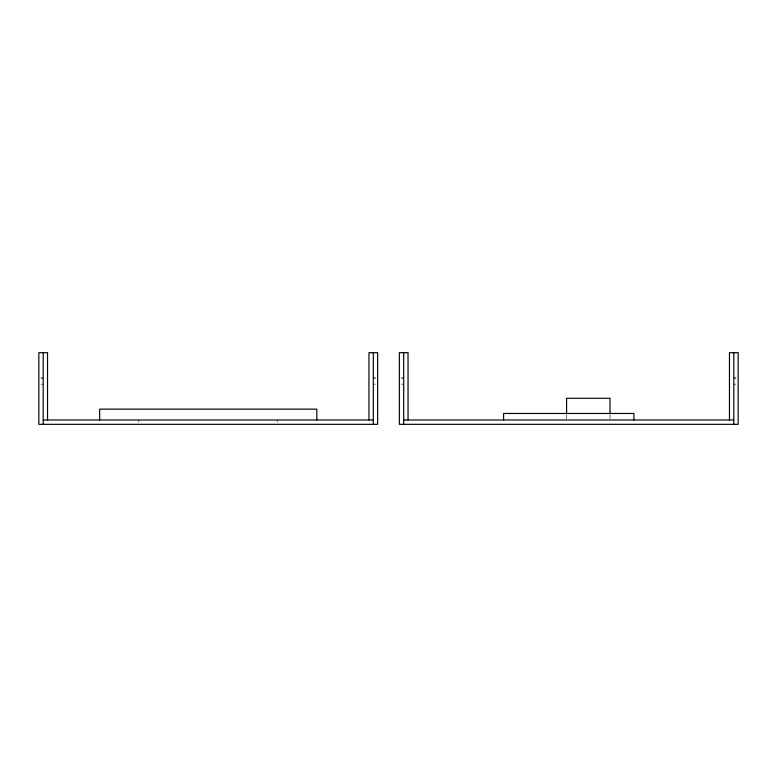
<?xml version="1.0" encoding="UTF-8"?>
<svg xmlns="http://www.w3.org/2000/svg" width="777" height="777" viewBox="0 0 777 777"><rect width="100%" height="100%" fill="white"/><g stroke="black" fill="none" stroke-linecap="round" stroke-linejoin="round"><path stroke-width="0.58" stroke-dasharray="3.88 2.91" d="M41.026 377.641L43.191 377.641M373.3 377.641L375.466 377.641M401.534 377.641L403.7 377.641M733.809 377.641L735.974 377.641M41.026 378.729L43.191 378.729M373.3 378.729L375.466 378.729M401.534 378.729L403.7 378.729M733.809 378.729L735.974 378.729M41.026 384.159L43.191 384.159M373.3 384.159L375.466 384.159M401.534 384.159L403.7 384.159M733.809 384.159L735.974 384.159M610.013 415.161L610.013 418.784M566.579 415.161L566.579 418.784M277.739 419.988L277.739 422.164M138.753 419.988L138.753 422.164"/><path stroke-width="1.17" d="M43.191 419.988L373.3 419.988M403.7 419.988L733.809 419.988M733.809 352.671L733.809 424.329M729.467 419.988L729.467 352.671L738.15 352.671L738.15 424.329L399.359 424.329L399.359 352.671L408.042 352.671L408.042 419.988M633.906 419.988L633.906 413.471L503.603 413.471L503.603 419.988M610.013 413.956L610.013 398.271L566.579 398.271L566.579 413.956M403.7 352.671L403.7 424.329M373.3 352.671L373.3 424.329M368.958 419.988L368.958 352.671L377.641 352.671L377.641 424.329L38.85 424.329L38.85 352.671L47.533 352.671L47.533 419.988M316.831 419.988L316.831 409.129L99.66 409.129L99.66 419.988M43.191 352.671L43.191 424.329"/></g></svg>
